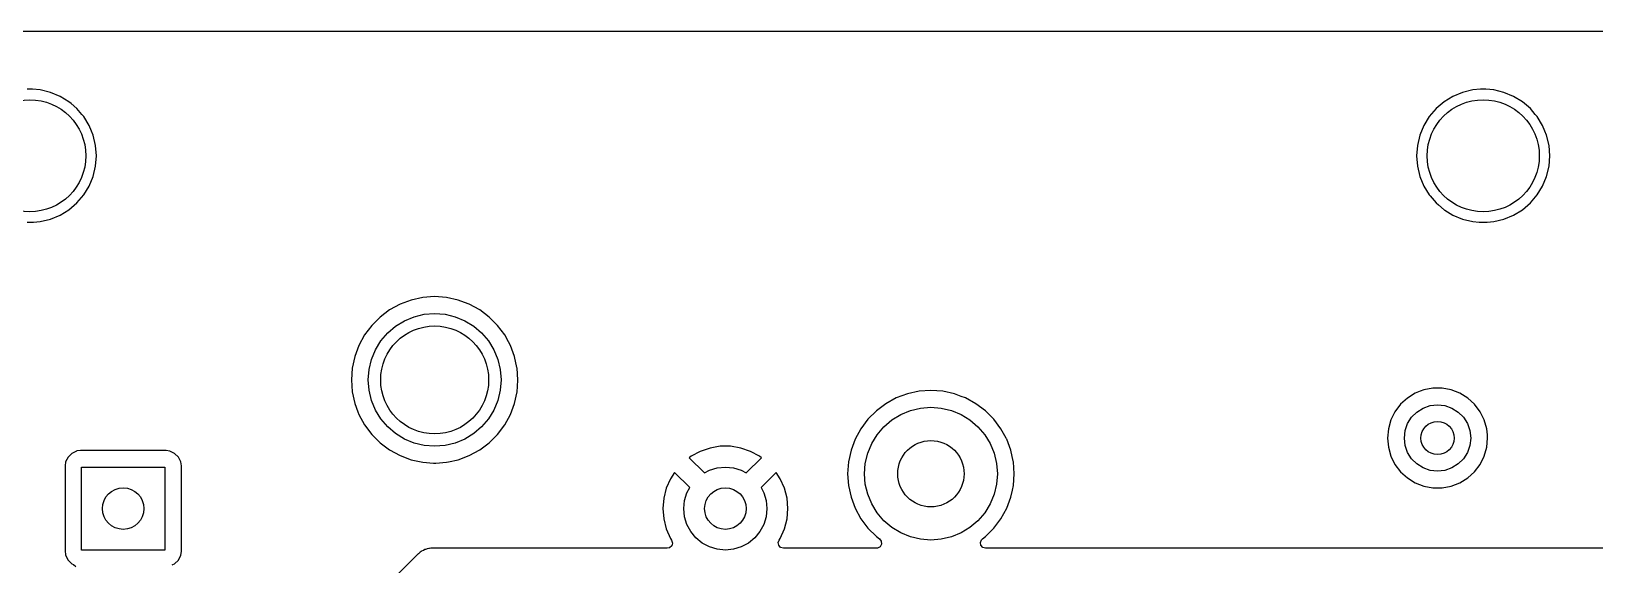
# Model space of a CAD drawing. Extents: x 0.79 to 7.48, y -4.92 to -0.79.
# Drawn here: x 5.238 to 6.72, y -1.293 to -0.787 of the extents above; entities that cross this region are included whole.
import ezdxf

# ---------------------------------------------------------------- set-up
doc = ezdxf.new("R2010")
doc.units = 0
doc.header["$MEASUREMENT"] = 0
doc.layers.add('BLACK', color=7, linetype='CONTINUOUS')

msp = doc.modelspace()

# ---------------------------------------------------------------- linework, layer by layer
at = {"layer": 'BLACK', "linetype": 'CONTINUOUS'}
for p, q in [((5.12299, -0.787421), (7.44084, -0.787421)), ((5.2387, -0.8425), (5.23374, -0.8425)), ((5.24611, -0.843083), (5.2387, -0.8425)), ((5.2387, -0.8425), (5.2387, -0.8425)), ((5.25575, -0.845399), (5.24611, -0.843083)), ((6.60429, -0.843083), (6.59464, -0.845399)), ((6.6117, -0.8425), (6.60429, -0.843083)), ((6.61665, -0.8425), (6.6117, -0.8425)), ((6.6117, -0.8425), (6.6117, -0.8425)), ((6.62406, -0.843083), (6.61665, -0.8425)), ((6.61665, -0.8425), (6.61665, -0.8425)), ((6.63371, -0.845399), (6.62406, -0.843083)), ((5.26492, -0.849194), (5.25575, -0.845399)), ((5.27337, -0.854376), (5.26492, -0.849194)), ((5.27534, -0.856058), (5.27337, -0.854376)), ((5.27337, -0.854376), (5.27337, -0.854376)), ((5.28091, -0.860818), (5.27534, -0.856058)), ((6.57702, -0.854376), (6.56948, -0.860818)), ((6.58548, -0.849194), (6.57702, -0.854376)), ((6.57702, -0.854376), (6.57702, -0.854376)), ((6.59464, -0.845399), (6.58548, -0.849194)), ((6.64287, -0.849194), (6.63371, -0.845399)), ((6.65132, -0.854376), (6.64287, -0.849194)), ((6.65133, -0.854376), (6.65132, -0.854376)), ((6.65329, -0.856058), (6.65133, -0.854376)), ((6.65887, -0.860818), (6.65329, -0.856058)), ((5.28556, -0.866261), (5.28091, -0.860818)), ((5.28736, -0.86836), (5.28556, -0.866261)), ((5.29254, -0.876817), (5.28736, -0.86836)), ((5.28736, -0.86836), (5.28736, -0.86836)), ((6.56304, -0.86836), (6.55786, -0.876817)), ((6.56948, -0.860818), (6.56304, -0.86836)), ((6.56304, -0.86836), (6.56304, -0.86836)), ((6.66352, -0.866261), (6.65887, -0.860818)), ((6.66531, -0.86836), (6.66352, -0.866261)), ((6.67049, -0.876817), (6.66531, -0.86836)), ((6.66531, -0.86836), (6.66531, -0.86836)), ((5.29474, -0.882131), (5.29254, -0.876817)), ((5.29633, -0.88598), (5.29474, -0.882131)), ((5.29865, -0.895624), (5.29633, -0.88598)), ((6.55406, -0.88598), (6.55174, -0.895624)), ((6.55786, -0.876817), (6.55406, -0.88598)), ((6.67269, -0.882131), (6.67049, -0.876817)), ((6.67429, -0.88598), (6.67269, -0.882131)), ((6.6766, -0.895624), (6.67429, -0.88598)), ((5.29943, -0.905512), (5.29865, -0.895624)), ((6.55174, -0.895624), (6.55097, -0.905512)), ((6.67738, -0.905512), (6.6766, -0.895624)), ((5.29633, -0.925044), (5.29865, -0.9154)), ((5.29865, -0.9154), (5.29943, -0.905512)), ((6.55097, -0.905512), (6.55174, -0.9154)), ((6.55174, -0.9154), (6.55406, -0.925044)), ((6.67429, -0.925044), (6.6766, -0.9154)), ((6.6766, -0.9154), (6.67738, -0.905512)), ((5.29254, -0.934207), (5.29633, -0.925044)), ((6.55406, -0.925044), (6.55786, -0.934207)), ((6.67049, -0.934207), (6.67429, -0.925044)), ((5.28091, -0.950206), (5.28736, -0.942664)), ((5.28736, -0.942664), (5.29254, -0.934207)), ((6.55786, -0.934207), (6.56304, -0.942664)), ((6.56304, -0.942664), (6.56304, -0.942664)), ((6.56304, -0.942664), (6.56386, -0.943624)), ((6.56386, -0.943624), (6.56948, -0.950206)), ((6.65887, -0.950206), (6.66531, -0.942664)), ((6.66531, -0.942664), (6.67049, -0.934207)), ((5.25575, -0.965625), (5.26492, -0.961829)), ((5.26492, -0.961829), (5.27337, -0.956647)), ((5.27337, -0.956647), (5.28091, -0.950206)), ((6.56948, -0.950206), (6.5717, -0.9521)), ((6.5717, -0.9521), (6.57702, -0.956647)), ((6.57702, -0.956647), (6.57702, -0.956647)), ((6.57702, -0.956647), (6.57782, -0.957137)), ((6.57782, -0.957137), (6.58548, -0.961829)), ((6.58548, -0.961829), (6.59464, -0.965625)), ((6.63371, -0.965625), (6.64287, -0.961829)), ((6.64287, -0.961829), (6.65133, -0.956647)), ((6.65133, -0.956647), (6.65887, -0.950206)), ((5.23374, -0.968524), (5.2387, -0.968524)), ((5.2387, -0.968524), (5.23986, -0.968432)), ((5.23986, -0.968432), (5.24611, -0.96794)), ((5.24611, -0.96794), (5.25575, -0.965625)), ((6.59464, -0.965625), (6.59464, -0.965625)), ((6.59464, -0.965625), (6.60429, -0.96794)), ((6.60429, -0.96794), (6.61043, -0.968424)), ((6.61043, -0.968424), (6.6117, -0.968524)), ((6.6117, -0.968524), (6.6117, -0.968524)), ((6.6117, -0.968524), (6.61665, -0.968524)), ((6.61665, -0.968524), (6.6169, -0.968504)), ((6.6169, -0.968504), (6.61782, -0.968432)), ((6.61782, -0.968432), (6.62406, -0.96794)), ((6.62406, -0.96794), (6.63371, -0.965625)), ((5.57739, -1.05168), (5.56837, -1.05844)), ((5.58728, -1.04628), (5.57739, -1.05168)), ((5.57739, -1.05168), (5.57739, -1.05168)), ((5.59783, -1.04235), (5.58728, -1.04628)), ((5.60884, -1.03995), (5.59783, -1.04235)), ((5.62008, -1.03915), (5.60884, -1.03995)), ((5.63132, -1.03995), (5.62008, -1.03915)), ((5.62008, -1.03915), (5.62008, -1.03915)), ((5.64232, -1.04235), (5.63132, -1.03995)), ((5.64494, -1.04332), (5.64232, -1.04235)), ((5.64232, -1.04235), (5.64232, -1.04235)), ((5.64232, -1.04235), (5.64232, -1.04235)), ((5.65288, -1.04628), (5.64494, -1.04332)), ((5.66277, -1.05168), (5.65288, -1.04628)), ((5.65288, -1.04628), (5.65288, -1.04628)), ((5.67179, -1.05844), (5.66277, -1.05168)), ((5.66277, -1.05168), (5.66277, -1.05168)), ((5.5604, -1.0664), (5.55365, -1.07542)), ((5.56837, -1.05844), (5.5604, -1.0664)), ((5.5604, -1.0664), (5.5604, -1.0664)), ((5.56837, -1.05844), (5.56837, -1.05844)), ((5.57554, -1.07357), (5.58305, -1.06715)), ((5.58305, -1.06715), (5.59148, -1.06198)), ((5.59148, -1.06198), (5.60061, -1.0582)), ((5.60061, -1.0582), (5.61022, -1.05589)), ((5.61022, -1.05589), (5.62008, -1.05512)), ((5.62008, -1.05512), (5.62993, -1.05589)), ((5.62993, -1.05589), (5.63954, -1.0582)), ((5.63954, -1.0582), (5.64868, -1.06198)), ((5.64868, -1.06198), (5.6571, -1.06715)), ((5.6571, -1.06715), (5.66462, -1.07357)), ((5.67975, -1.0664), (5.67179, -1.05844)), ((5.67179, -1.05844), (5.67179, -1.05844)), ((5.6865, -1.07542), (5.67975, -1.0664)), ((5.67975, -1.0664), (5.67975, -1.0664)), ((5.55365, -1.07542), (5.54825, -1.08531)), ((5.55365, -1.07542), (5.55365, -1.07542)), ((5.56395, -1.08951), (5.56912, -1.08108)), ((5.56912, -1.08108), (5.57554, -1.07357)), ((5.66462, -1.07357), (5.67104, -1.08108)), ((5.67104, -1.08108), (5.67621, -1.08951)), ((5.68651, -1.07542), (5.6865, -1.07542)), ((5.69007, -1.08194), (5.68651, -1.07542)), ((5.6919, -1.08531), (5.69007, -1.08194)), ((5.54432, -1.09586), (5.54192, -1.10687)), ((5.54825, -1.08531), (5.54432, -1.09586)), ((5.56017, -1.09864), (5.56395, -1.08951)), ((5.67621, -1.08951), (5.67999, -1.09864)), ((5.69584, -1.09586), (5.6919, -1.08531)), ((5.69809, -1.10619), (5.69584, -1.09586)), ((5.69584, -1.09586), (5.69584, -1.09586)), ((5.69584, -1.09586), (5.69584, -1.09586)), ((5.54192, -1.10687), (5.54112, -1.11811)), ((5.55709, -1.11811), (5.55786, -1.10826)), ((5.55786, -1.10826), (5.56017, -1.09864)), ((5.67999, -1.09864), (5.6823, -1.10826)), ((5.6823, -1.10826), (5.68307, -1.11811)), ((5.69824, -1.10687), (5.69809, -1.10619)), ((5.69904, -1.11811), (5.69824, -1.10687)), ((5.54112, -1.11811), (5.54112, -1.11811)), ((5.54112, -1.11811), (5.54192, -1.12935)), ((5.55786, -1.12796), (5.55709, -1.11811)), ((5.68307, -1.11811), (5.6823, -1.12796)), ((5.69824, -1.12935), (5.6986, -1.12428)), ((5.6986, -1.12428), (5.69904, -1.11811)), ((6.56649, -1.12596), (6.55788, -1.12757)), ((6.57525, -1.12596), (6.56649, -1.12596)), ((6.58386, -1.12757), (6.57525, -1.12596)), ((5.54192, -1.12935), (5.54432, -1.14036)), ((5.54432, -1.14036), (5.54432, -1.14036)), ((5.54432, -1.14036), (5.54432, -1.14036)), ((5.54432, -1.14036), (5.54735, -1.1485)), ((5.56017, -1.13758), (5.55786, -1.12796)), ((5.56395, -1.14671), (5.56017, -1.13758)), ((5.67999, -1.13758), (5.67621, -1.14671)), ((5.6823, -1.12796), (5.67999, -1.13758)), ((5.6919, -1.15091), (5.69584, -1.14036)), ((5.69584, -1.14036), (5.69824, -1.12935)), ((5.69584, -1.14036), (5.69584, -1.14036)), ((5.69824, -1.12935), (5.69824, -1.12935)), ((5.69824, -1.12935), (5.69824, -1.12935)), ((6.04786, -1.14066), (6.03884, -1.14741)), ((6.05775, -1.13526), (6.04786, -1.14066)), ((6.04786, -1.14066), (6.04786, -1.14066)), ((6.06831, -1.13132), (6.05775, -1.13526)), ((6.07931, -1.12893), (6.06831, -1.13132)), ((6.09055, -1.12813), (6.07931, -1.12893)), ((6.10179, -1.12893), (6.09055, -1.12813)), ((6.09055, -1.12813), (6.09055, -1.12813)), ((6.1128, -1.13132), (6.10179, -1.12893)), ((6.11913, -1.13369), (6.1128, -1.13132)), ((6.1128, -1.13132), (6.1128, -1.13132)), ((6.1128, -1.13132), (6.1128, -1.13132)), ((6.12335, -1.13526), (6.11913, -1.13369)), ((6.13324, -1.14066), (6.12335, -1.13526)), ((6.12335, -1.13526), (6.12335, -1.13526)), ((6.14226, -1.14741), (6.13324, -1.14066)), ((6.13324, -1.14066), (6.13324, -1.14066)), ((6.53579, -1.14125), (6.53051, -1.14824)), ((6.54226, -1.13535), (6.53579, -1.14125)), ((6.54971, -1.13074), (6.54226, -1.13535)), ((6.54226, -1.13535), (6.54226, -1.13535)), ((6.55438, -1.12893), (6.54971, -1.13074)), ((6.54971, -1.13074), (6.54971, -1.13074)), ((6.55788, -1.12757), (6.55438, -1.12893)), ((6.59202, -1.13074), (6.58386, -1.12757)), ((6.59947, -1.13535), (6.59202, -1.13074)), ((6.59202, -1.13074), (6.59202, -1.13074)), ((6.60594, -1.14125), (6.59947, -1.13535)), ((6.59947, -1.13535), (6.59947, -1.13535)), ((6.61122, -1.14824), (6.60594, -1.14125)), ((5.54735, -1.1485), (5.54825, -1.15091)), ((5.54825, -1.15091), (5.55365, -1.1608)), ((5.56912, -1.15514), (5.56395, -1.14671)), ((5.57554, -1.16265), (5.56912, -1.15514)), ((5.67104, -1.15514), (5.66462, -1.16265)), ((5.67621, -1.14671), (5.67104, -1.15514)), ((5.6865, -1.1608), (5.6919, -1.15091)), ((6.03088, -1.15538), (6.02412, -1.1644)), ((6.03884, -1.14741), (6.03088, -1.15538)), ((6.03088, -1.15538), (6.03088, -1.15538)), ((6.03884, -1.14741), (6.03884, -1.14741)), ((6.05353, -1.15612), (6.06195, -1.15096)), ((6.06195, -1.15096), (6.07109, -1.14718)), ((6.07109, -1.14718), (6.0807, -1.14487)), ((6.0807, -1.14487), (6.09055, -1.14409)), ((6.09055, -1.14409), (6.10041, -1.14487)), ((6.10041, -1.14487), (6.11002, -1.14718)), ((6.11002, -1.14718), (6.11915, -1.15096)), ((6.11915, -1.15096), (6.12758, -1.15612)), ((6.15023, -1.15538), (6.14226, -1.14741)), ((6.14226, -1.14741), (6.14226, -1.14741)), ((6.15698, -1.1644), (6.15023, -1.15538)), ((6.15023, -1.15538), (6.15023, -1.15538)), ((6.52661, -1.15608), (6.52421, -1.16451)), ((6.53051, -1.14824), (6.52661, -1.15608)), ((6.52661, -1.15608), (6.52661, -1.15608)), ((6.53051, -1.14824), (6.53051, -1.14824)), ((6.54249, -1.15956), (6.54624, -1.15359)), ((6.54624, -1.15359), (6.55123, -1.1486)), ((6.55123, -1.1486), (6.5572, -1.14485)), ((6.5572, -1.14485), (6.56386, -1.14252)), ((6.56386, -1.14252), (6.57087, -1.14173)), ((6.57087, -1.14173), (6.57787, -1.14252)), ((6.57787, -1.14252), (6.58453, -1.14485)), ((6.58453, -1.14485), (6.5905, -1.1486)), ((6.5905, -1.1486), (6.59549, -1.15359)), ((6.59549, -1.15359), (6.59924, -1.15956)), ((6.61513, -1.15608), (6.61122, -1.14824)), ((6.61122, -1.14824), (6.61122, -1.14824)), ((6.61749, -1.1644), (6.61513, -1.15608)), ((6.61513, -1.15608), (6.61513, -1.15608)), ((5.55365, -1.1608), (5.55365, -1.1608)), ((5.55365, -1.1608), (5.5604, -1.16982)), ((5.5604, -1.16982), (5.5604, -1.16982)), ((5.5604, -1.16982), (5.56837, -1.17778)), ((5.58305, -1.16907), (5.57554, -1.16265)), ((5.59148, -1.17424), (5.58305, -1.16907)), ((5.6571, -1.16907), (5.64868, -1.17424)), ((5.66462, -1.16265), (5.6571, -1.16907)), ((5.67179, -1.17779), (5.67975, -1.16982)), ((5.67975, -1.16982), (5.6865, -1.1608)), ((6.02412, -1.1644), (6.01873, -1.17428)), ((6.02412, -1.1644), (6.02412, -1.1644)), ((6.03442, -1.17849), (6.03959, -1.17006)), ((6.03959, -1.17006), (6.04601, -1.16254)), ((6.04601, -1.16254), (6.05353, -1.15612)), ((6.12758, -1.15612), (6.13509, -1.16254)), ((6.13509, -1.16254), (6.14151, -1.17006)), ((6.14151, -1.17006), (6.14668, -1.17849)), ((6.1618, -1.17323), (6.15698, -1.1644)), ((6.15698, -1.1644), (6.15698, -1.1644)), ((6.52421, -1.16451), (6.5234, -1.17323)), ((6.52421, -1.16451), (6.52421, -1.16451)), ((6.53937, -1.17323), (6.54016, -1.16622)), ((6.54016, -1.16622), (6.54249, -1.15956)), ((6.59924, -1.15956), (6.60157, -1.16622)), ((6.60157, -1.16622), (6.60236, -1.17323)), ((6.61752, -1.16451), (6.61749, -1.1644)), ((6.61807, -1.17034), (6.61752, -1.16451)), ((6.61752, -1.16451), (6.61752, -1.16451)), ((6.61833, -1.17323), (6.61807, -1.17034)), ((5.2805, -1.1856), (5.27605, -1.18787)), ((5.281, -1.18552), (5.2805, -1.1856)), ((5.28419, -1.18502), (5.281, -1.18552)), ((5.36541, -1.18502), (5.28419, -1.18502)), ((5.36911, -1.1856), (5.36541, -1.18502)), ((5.36963, -1.18587), (5.36911, -1.1856)), ((5.56837, -1.17778), (5.56837, -1.17779)), ((5.56837, -1.17779), (5.57739, -1.18454)), ((5.57739, -1.18454), (5.57739, -1.18454)), ((5.57739, -1.18454), (5.58728, -1.18994)), ((5.60061, -1.17802), (5.59148, -1.17424)), ((5.61022, -1.18033), (5.60061, -1.17802)), ((5.62008, -1.1811), (5.61022, -1.18033)), ((5.62993, -1.18033), (5.62008, -1.1811)), ((5.63954, -1.17802), (5.62993, -1.18033)), ((5.64868, -1.17424), (5.63954, -1.17802)), ((5.65288, -1.18994), (5.66277, -1.18454)), ((5.66277, -1.18454), (5.67179, -1.17779)), ((5.88112, -1.18271), (5.87187, -1.18589)), ((5.89078, -1.1811), (5.88112, -1.18271)), ((5.90056, -1.1811), (5.89078, -1.1811)), ((5.91022, -1.18271), (5.90056, -1.1811)), ((5.91947, -1.18589), (5.91022, -1.18271)), ((6.01479, -1.18484), (6.01239, -1.19585)), ((6.01873, -1.17428), (6.01479, -1.18484)), ((6.03064, -1.18762), (6.03442, -1.17849)), ((6.14668, -1.17849), (6.15046, -1.18762)), ((6.16216, -1.17388), (6.1618, -1.17323)), ((6.16238, -1.17429), (6.16216, -1.17388)), ((6.16631, -1.18484), (6.16238, -1.17429)), ((6.16855, -1.19511), (6.16631, -1.18484)), ((6.16631, -1.18484), (6.16631, -1.18484)), ((6.16631, -1.18484), (6.16631, -1.18484)), ((6.5234, -1.17323), (6.5234, -1.17323)), ((6.5234, -1.17323), (6.52421, -1.18195)), ((6.52421, -1.18195), (6.52421, -1.18195)), ((6.52421, -1.18195), (6.52661, -1.19037)), ((6.54016, -1.18024), (6.53937, -1.17323)), ((6.54249, -1.18689), (6.54016, -1.18024)), ((6.60157, -1.18024), (6.59924, -1.18689)), ((6.60236, -1.17323), (6.60157, -1.18024)), ((6.61513, -1.19038), (6.61752, -1.18195)), ((6.61752, -1.18195), (6.61833, -1.17323)), ((5.27025, -1.19585), (5.26967, -1.19955)), ((5.26967, -1.19955), (5.26967, -1.28077)), ((5.27252, -1.1914), (5.27025, -1.19585)), ((5.27605, -1.18787), (5.27252, -1.1914)), ((5.27252, -1.1914), (5.27252, -1.1914)), ((5.27605, -1.18787), (5.27605, -1.18787)), ((5.27605, -1.18787), (5.27605, -1.18787)), ((5.37356, -1.18787), (5.36963, -1.18587)), ((5.37709, -1.1914), (5.37356, -1.18787)), ((5.37356, -1.18787), (5.37356, -1.18787)), ((5.37356, -1.18787), (5.37356, -1.18787)), ((5.37936, -1.19585), (5.37709, -1.1914)), ((5.37709, -1.1914), (5.37709, -1.1914)), ((5.37709, -1.1914), (5.37709, -1.1914)), ((5.37994, -1.19955), (5.37936, -1.19585)), ((5.37994, -1.28077), (5.37994, -1.19955)), ((5.58728, -1.18994), (5.58728, -1.18994)), ((5.58728, -1.18994), (5.58728, -1.18994)), ((5.58728, -1.18994), (5.58728, -1.18994)), ((5.58728, -1.18994), (5.59783, -1.19387)), ((5.59783, -1.19387), (5.59783, -1.19387)), ((5.59783, -1.19387), (5.59783, -1.19387)), ((5.59783, -1.19387), (5.60884, -1.19627)), ((5.60884, -1.19627), (5.60884, -1.19627)), ((5.60884, -1.19627), (5.60884, -1.19627)), ((5.60884, -1.19627), (5.61883, -1.19698)), ((5.61883, -1.19698), (5.62008, -1.19707)), ((5.62008, -1.19707), (5.6212, -1.19699)), ((5.62008, -1.19707), (5.62008, -1.19707)), ((5.62008, -1.19707), (5.62008, -1.19707)), ((5.6212, -1.19699), (5.63132, -1.19627)), ((5.63132, -1.19627), (5.63322, -1.19585)), ((5.63322, -1.19585), (5.64232, -1.19387)), ((5.64232, -1.19387), (5.65288, -1.18994)), ((5.64232, -1.19387), (5.64232, -1.19387)), ((5.64232, -1.19387), (5.64232, -1.19387)), ((5.86326, -1.19055), (5.86142, -1.19198)), ((5.86142, -1.19198), (5.86142, -1.19198)), ((5.86142, -1.19198), (5.87579, -1.20636)), ((5.87187, -1.18589), (5.86326, -1.19055)), ((5.87187, -1.18589), (5.87187, -1.18589)), ((5.91555, -1.20636), (5.92992, -1.19198)), ((5.92808, -1.19055), (5.91947, -1.18589)), ((5.91947, -1.18589), (5.91947, -1.18589)), ((5.92992, -1.19198), (5.92808, -1.19055)), ((6.01239, -1.19585), (6.01159, -1.20709)), ((6.02756, -1.20709), (6.02833, -1.19723)), ((6.02833, -1.19723), (6.03064, -1.18762)), ((6.15046, -1.18762), (6.15277, -1.19723)), ((6.15277, -1.19723), (6.15354, -1.20709)), ((6.16871, -1.19585), (6.16855, -1.19511)), ((6.16951, -1.20709), (6.16871, -1.19585)), ((6.52661, -1.19037), (6.52661, -1.19038)), ((6.52661, -1.19038), (6.53051, -1.19822)), ((6.53051, -1.19822), (6.53051, -1.19822)), ((6.53051, -1.19822), (6.53579, -1.20521)), ((6.54624, -1.19287), (6.54249, -1.18689)), ((6.55123, -1.19785), (6.54624, -1.19287)), ((6.5572, -1.20161), (6.55123, -1.19785)), ((6.5905, -1.19785), (6.58453, -1.20161)), ((6.59549, -1.19287), (6.5905, -1.19785)), ((6.59924, -1.18689), (6.59549, -1.19287)), ((6.60594, -1.20521), (6.61122, -1.19822)), ((6.61122, -1.19822), (6.61513, -1.19038)), ((5.28543, -1.27953), (5.28543, -1.20079)), ((5.28543, -1.20079), (5.36417, -1.20079)), ((5.36417, -1.20079), (5.36417, -1.27953)), ((5.84355, -1.21195), (5.83962, -1.22092)), ((5.8475, -1.20591), (5.84355, -1.21195)), ((5.86187, -1.22028), (5.8475, -1.20591)), ((5.87579, -1.20636), (5.8806, -1.20378)), ((5.8806, -1.20378), (5.88799, -1.20154)), ((5.88799, -1.20154), (5.89567, -1.20079)), ((5.89567, -1.20079), (5.90335, -1.20154)), ((5.90335, -1.20154), (5.91074, -1.20378)), ((5.91074, -1.20378), (5.91555, -1.20636)), ((5.94384, -1.20591), (5.92947, -1.22028)), ((5.94778, -1.21195), (5.94384, -1.20591)), ((5.95172, -1.22092), (5.94778, -1.21195)), ((6.01159, -1.20709), (6.01159, -1.20709)), ((6.01159, -1.20709), (6.01239, -1.21832)), ((6.02833, -1.21694), (6.02756, -1.20709)), ((6.15354, -1.20709), (6.15277, -1.21694)), ((6.16871, -1.21832), (6.16951, -1.20709)), ((6.53579, -1.20521), (6.54226, -1.21111)), ((6.54226, -1.21111), (6.54226, -1.21111)), ((6.54226, -1.21111), (6.54971, -1.21572)), ((6.56386, -1.20393), (6.5572, -1.20161)), ((6.57087, -1.20472), (6.56386, -1.20393)), ((6.57787, -1.20393), (6.57087, -1.20472)), ((6.58453, -1.20161), (6.57787, -1.20393)), ((6.59202, -1.21572), (6.59947, -1.21111)), ((6.59947, -1.21111), (6.60594, -1.20521)), ((5.83962, -1.22092), (5.83722, -1.2304)), ((5.85706, -1.23248), (5.8593, -1.22509)), ((5.8593, -1.22509), (5.86187, -1.22028)), ((5.92947, -1.22028), (5.93204, -1.22509)), ((5.93204, -1.22509), (5.93428, -1.23248)), ((5.95412, -1.2304), (5.95172, -1.22092)), ((6.01239, -1.21832), (6.01479, -1.22933)), ((6.01479, -1.22933), (6.01479, -1.22933)), ((6.01479, -1.22933), (6.01479, -1.22933)), ((6.01479, -1.22933), (6.01873, -1.23989)), ((6.03064, -1.22655), (6.02833, -1.21694)), ((6.03442, -1.23568), (6.03064, -1.22655)), ((6.15046, -1.22655), (6.14668, -1.23568)), ((6.15277, -1.21694), (6.15046, -1.22655)), ((6.16238, -1.23989), (6.16631, -1.22933)), ((6.16631, -1.22933), (6.16775, -1.22273)), ((6.16775, -1.22273), (6.16871, -1.21832)), ((6.16871, -1.21832), (6.16871, -1.21832)), ((6.16871, -1.21832), (6.16871, -1.21832)), ((6.54971, -1.21572), (6.54971, -1.21572)), ((6.54971, -1.21572), (6.54971, -1.21572)), ((6.54971, -1.21572), (6.55788, -1.21888)), ((6.55788, -1.21888), (6.56649, -1.22049)), ((6.56649, -1.22049), (6.56649, -1.22049)), ((6.56649, -1.22049), (6.57525, -1.22049)), ((6.57525, -1.22049), (6.58386, -1.21888)), ((6.57525, -1.22049), (6.57525, -1.22049)), ((6.58386, -1.21888), (6.59202, -1.21572)), ((5.83722, -1.2304), (5.83641, -1.24016)), ((5.83641, -1.24016), (5.83641, -1.24016)), ((5.83641, -1.24016), (5.83722, -1.24991)), ((5.83722, -1.2304), (5.83722, -1.2304)), ((5.8563, -1.24016), (5.85706, -1.23248)), ((5.85706, -1.24784), (5.8563, -1.24016)), ((5.93428, -1.23248), (5.93504, -1.24016)), ((5.93504, -1.24016), (5.93428, -1.24784)), ((5.95493, -1.24016), (5.95412, -1.2304)), ((5.95412, -1.2304), (5.95412, -1.2304)), ((5.95412, -1.24991), (5.95493, -1.24016)), ((5.95493, -1.24016), (5.95493, -1.24016)), ((6.01873, -1.23989), (6.01873, -1.23989)), ((6.01873, -1.23989), (6.02412, -1.24978)), ((6.03959, -1.24411), (6.03442, -1.23568)), ((6.04601, -1.25163), (6.03959, -1.24411)), ((6.14151, -1.24411), (6.13509, -1.25163)), ((6.14668, -1.23568), (6.14151, -1.24411)), ((6.15698, -1.24978), (6.16238, -1.23989)), ((5.83722, -1.24991), (5.83722, -1.24991)), ((5.83722, -1.24991), (5.83962, -1.2594)), ((5.83962, -1.2594), (5.84355, -1.26836)), ((5.8593, -1.25522), (5.85706, -1.24784)), ((5.86293, -1.26203), (5.8593, -1.25522)), ((5.93204, -1.25522), (5.9284, -1.26203)), ((5.93428, -1.24784), (5.93204, -1.25522)), ((5.94778, -1.26836), (5.95172, -1.2594)), ((5.95172, -1.2594), (5.95412, -1.24991)), ((5.95412, -1.24991), (5.95412, -1.24991)), ((6.02412, -1.24978), (6.02412, -1.24978)), ((6.02412, -1.24978), (6.03088, -1.25879)), ((6.03088, -1.25879), (6.03088, -1.2588)), ((6.03088, -1.2588), (6.03884, -1.26676)), ((6.05353, -1.25805), (6.04601, -1.25163)), ((6.06195, -1.26321), (6.05353, -1.25805)), ((6.12758, -1.25805), (6.11915, -1.26321)), ((6.13509, -1.25163), (6.12758, -1.25805)), ((6.14226, -1.26676), (6.15023, -1.2588)), ((6.15023, -1.2588), (6.15698, -1.24978)), ((5.84355, -1.26836), (5.84475, -1.27018)), ((5.84475, -1.27018), (5.84554, -1.27282)), ((5.84554, -1.27282), (5.84478, -1.27546)), ((5.86783, -1.268), (5.86293, -1.26203)), ((5.8738, -1.27289), (5.86783, -1.268)), ((5.8806, -1.27653), (5.8738, -1.27289)), ((5.91754, -1.27289), (5.91074, -1.27653)), ((5.92351, -1.268), (5.91754, -1.27289)), ((5.9284, -1.26203), (5.92351, -1.268)), ((5.94585, -1.27216), (5.94659, -1.27018)), ((5.94624, -1.27488), (5.94585, -1.27216)), ((5.94659, -1.27018), (5.94778, -1.26836)), ((6.03884, -1.26676), (6.03884, -1.26676)), ((6.03884, -1.26676), (6.04176, -1.26895)), ((6.04176, -1.26895), (6.04341, -1.27115)), ((6.04361, -1.27389), (6.04229, -1.27631)), ((6.04341, -1.27115), (6.04361, -1.27389)), ((6.07109, -1.267), (6.06195, -1.26321)), ((6.0807, -1.2693), (6.07109, -1.267)), ((6.09055, -1.27008), (6.0807, -1.2693)), ((6.10041, -1.2693), (6.09055, -1.27008)), ((6.11002, -1.267), (6.10041, -1.2693)), ((6.11915, -1.26321), (6.11002, -1.267)), ((6.13743, -1.27216), (6.13858, -1.26966)), ((6.13783, -1.27488), (6.13743, -1.27216)), ((6.13858, -1.26966), (6.13934, -1.26895)), ((6.13934, -1.26895), (6.14226, -1.26676)), ((6.14226, -1.26676), (6.14226, -1.26676)), ((6.14226, -1.26676), (6.14226, -1.26676)), ((5.26967, -1.28077), (5.27009, -1.28345)), ((5.27009, -1.28345), (5.27025, -1.28446)), ((5.27025, -1.28446), (5.27252, -1.28891)), ((5.27252, -1.28891), (5.27252, -1.28891)), ((5.27252, -1.28891), (5.27252, -1.28891)), ((5.27252, -1.28891), (5.27605, -1.29244)), ((5.36417, -1.27953), (5.28543, -1.27953)), ((5.37356, -1.29244), (5.37709, -1.28891)), ((5.37709, -1.28891), (5.37936, -1.28446)), ((5.37936, -1.28446), (5.37994, -1.28077)), ((5.37936, -1.28446), (5.37936, -1.28446)), ((5.37936, -1.28446), (5.37936, -1.28446)), ((5.37994, -1.28077), (5.37994, -1.28077)), ((5.60233, -1.28534), (5.40379, -1.48388)), ((5.60286, -1.28471), (5.60233, -1.28534)), ((5.60324, -1.28417), (5.60286, -1.28471)), ((5.60453, -1.28312), (5.60324, -1.28417)), ((5.60324, -1.28417), (5.60324, -1.28417)), ((5.60471, -1.28296), (5.60453, -1.28312)), ((5.60589, -1.28179), (5.60471, -1.28296)), ((5.60646, -1.28146), (5.60589, -1.28179)), ((5.60714, -1.281), (5.60646, -1.28146)), ((5.60765, -1.28058), (5.60714, -1.281)), ((5.60917, -1.27992), (5.60765, -1.28058)), ((5.6094, -1.27981), (5.60917, -1.27992)), ((5.61084, -1.279), (5.6094, -1.27981)), ((5.61148, -1.27884), (5.61084, -1.279)), ((5.61084, -1.279), (5.61084, -1.279)), ((5.61227, -1.27858), (5.61148, -1.27884)), ((5.61287, -1.27832), (5.61227, -1.27858)), ((5.61451, -1.27809), (5.61287, -1.27832)), ((5.61476, -1.27804), (5.61451, -1.27809)), ((5.61505, -1.27797), (5.61476, -1.27804)), ((5.61637, -1.27765), (5.61505, -1.27797)), ((5.61886, -1.27774), (5.61637, -1.27765)), ((5.61637, -1.27765), (5.61637, -1.27765)), ((5.61637, -1.27765), (5.61637, -1.27765)), ((5.84066, -1.27774), (5.61886, -1.27774)), ((5.84272, -1.27728), (5.84066, -1.27774)), ((5.84478, -1.27546), (5.84272, -1.27728)), ((5.88799, -1.27877), (5.8806, -1.27653)), ((5.89567, -1.27953), (5.88799, -1.27877)), ((5.90335, -1.27877), (5.89567, -1.27953)), ((5.91074, -1.27653), (5.90335, -1.27877)), ((5.94804, -1.27696), (5.94624, -1.27488)), ((5.95068, -1.27774), (5.94804, -1.27696)), ((6.03884, -1.27774), (5.95068, -1.27774)), ((6.03987, -1.27762), (6.03884, -1.27774)), ((6.04229, -1.27631), (6.03987, -1.27762)), ((6.13963, -1.27696), (6.13783, -1.27488)), ((6.14227, -1.27774), (6.13963, -1.27696)), ((6.83406, -1.27774), (6.14227, -1.27774)), ((5.27605, -1.29244), (5.27605, -1.29244)), ((5.27605, -1.29244), (5.27605, -1.29244)), ((5.27605, -1.29244), (5.27778, -1.29332)), ((5.27778, -1.29332), (5.27978, -1.29521)), ((5.37128, -1.29365), (5.37183, -1.29332)), ((5.37183, -1.29332), (5.37356, -1.29244))]:
    msp.add_line(p, q, dxfattribs=at)
at = {"layer": 'BLACK'}
for centre, radius in [((5.23622, -0.905512), 0.05315), ((6.61417, -0.905512), 0.05315), ((5.62008, -1.11811), 0.051181), ((6.57087, -1.17323), 0.015748), ((6.09055, -1.20709), 0.031496), ((5.3248, -1.24016), 0.019685), ((5.89567, -1.24016), 0.019685)]:
    msp.add_circle(centre, radius, dxfattribs=at)

doc.saveas('drawing.dxf')
